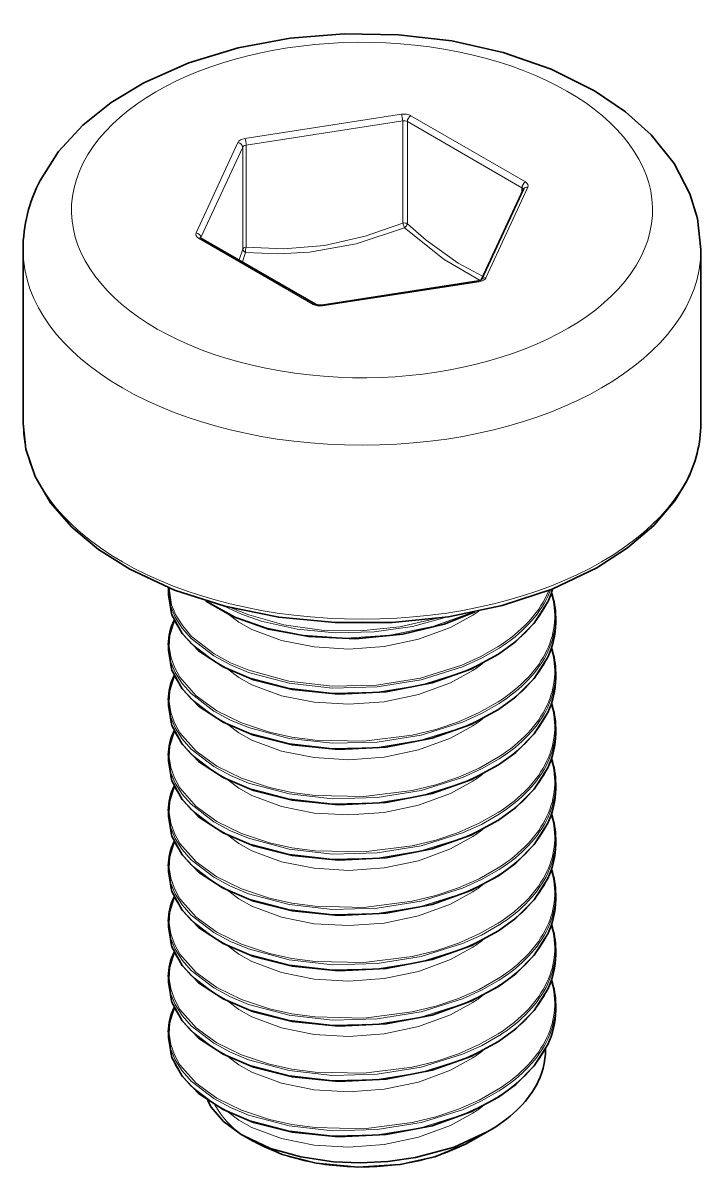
# Model space of a CAD drawing. Extents: x 428 to 938, y 254 to 632.
# Drawn here: x 740.11 to 747.11, y 619.84 to 631.75 of the extents above; entities that cross this region are included whole.
import ezdxf

# ---------------------------------------------------------------- set-up
doc = ezdxf.new("R2010")
doc.units = 0

msp = doc.modelspace()

# ---------------------------------------------------------------- linework, layer by layer
at = {"color": 7, "lineweight": 13, "ltscale": 0.040912}
for p, q in [((744.014, 630.805), (742.397, 630.555)), ((744.027, 630.737), (742.41, 630.486)), ((743.199, 628.826), (744.817, 629.076))]:
    msp.add_line(p, q, dxfattribs=at)
at = {"color": 7, "lineweight": 13, "ltscale": 0.026366}
for p, q in [((744.027, 629.682), (744.027, 630.737)), ((744.076, 629.674), (744.076, 630.729)), ((742.375, 629.411), (742.375, 630.466))]:
    msp.add_line(p, q, dxfattribs=at)
at = {"color": 7, "lineweight": 13, "ltscale": 0.034178}
for p, q in [((745.259, 630.046), (744.076, 630.729)), ((745.295, 630.107), (744.111, 630.79)), ((741.919, 629.525), (743.103, 628.841))]:
    msp.add_line(p, q, dxfattribs=at)
at = {"color": 7, "lineweight": 13, "ltscale": 0.025734}
for p, q in [((742.326, 630.514), (741.893, 629.581)), ((742.375, 630.466), (741.941, 629.532))]:
    msp.add_line(p, q, dxfattribs=at)
at = {"color": 7, "lineweight": 13, "ltscale": 0.026364}
msp.add_line((742.41, 629.432), (742.41, 630.486), dxfattribs=at)
at = {"color": 7, "lineweight": 35, "ltscale": 0.025736}
msp.add_line((744.842, 629.097), (745.275, 630.031), dxfattribs=at)
at = {"color": 7, "lineweight": 13, "ltscale": 0.025736}
msp.add_line((744.887, 629.117), (745.321, 630.051), dxfattribs=at)
at = {"color": 7, "lineweight": 13, "ltscale": 0.001213}
msp.add_line((745.259, 629.997), (745.259, 630.046), dxfattribs=at)
at = {"color": 7, "lineweight": 13, "ltscale": 0.001325}
msp.add_line((744.027, 629.682), (744.047, 629.633), dxfattribs=at)
at = {"color": 7, "lineweight": 13, "ltscale": 0.001073}
msp.add_line((744.107, 629.646), (744.076, 629.674), dxfattribs=at)
at = {"color": 7, "lineweight": 35, "ltscale": 0.000189516}
msp.add_line((741.944, 629.527), (741.938, 629.532), dxfattribs=at)
at = {"color": 7, "lineweight": 35, "ltscale": 0.034176}
msp.add_line((741.944, 629.527), (743.128, 628.844), dxfattribs=at)
at = {"color": 7, "lineweight": 13, "ltscale": 0.001085}
msp.add_line((744.079, 629.604), (744.047, 629.633), dxfattribs=at)
at = {"color": 7, "lineweight": 13, "ltscale": 0.002935}
msp.add_line((742.375, 629.411), (742.338, 629.3), dxfattribs=at)
at = {"color": 7, "lineweight": 35, "ltscale": 0.044908}
for p, q in [((740.107, 627.611), (740.107, 629.407)), ((747.107, 627.611), (747.107, 629.408))]:
    msp.add_line(p, q, dxfattribs=at)
at = {"color": 7, "lineweight": 13, "ltscale": 0.0026}
msp.add_line((742.405, 629.379), (742.372, 629.28), dxfattribs=at)
at = {"color": 7, "lineweight": 35, "ltscale": 0.040912}
msp.add_line((743.192, 628.835), (744.809, 629.085), dxfattribs=at)
at = {"color": 7, "lineweight": 35, "ltscale": 0.000396872}
msp.add_line((741.607, 625.899), (741.607, 625.915), dxfattribs=at)
at = {"color": 7, "lineweight": 35, "ltscale": 0.000196844}
for p, q in [((741.607, 625.892), (741.607, 625.899)), ((741.607, 625.32), (741.607, 625.328)), ((741.607, 623.605), (741.607, 623.613)), ((741.607, 623.034), (741.607, 623.042)), ((741.607, 622.462), (741.607, 622.47)), ((741.607, 621.319), (741.607, 621.327))]:
    msp.add_line(p, q, dxfattribs=at)
at = {"color": 7, "lineweight": 35, "ltscale": 0.001312}
for p, q in [((741.607, 625.839), (741.607, 625.892)), ((741.607, 623.553), (741.607, 623.605)), ((745.607, 621.552), (745.607, 621.605)), ((741.607, 621.267), (741.607, 621.319))]:
    msp.add_line(p, q, dxfattribs=at)
at = {"color": 7, "lineweight": 13, "ltscale": 0.001252}
msp.add_line((745.516, 625.842), (745.536, 625.887), dxfattribs=at)
at = {"color": 7, "lineweight": 13, "ltscale": 0.001853}
msp.add_line((745.526, 625.826), (745.555, 625.895), dxfattribs=at)
at = {"color": 7, "lineweight": 13, "ltscale": 0.00182}
msp.add_line((744.753, 625.632), (744.813, 625.674), dxfattribs=at)
at = {"color": 7, "lineweight": 35, "ltscale": 0.001314}
for p, q in [((745.607, 625.553), (745.607, 625.606)), ((741.607, 625.268), (741.607, 625.32)), ((745.607, 624.982), (745.607, 625.034)), ((741.607, 624.696), (741.607, 624.749)), ((745.607, 624.41), (745.607, 624.463)), ((741.607, 624.124), (741.607, 624.177)), ((745.607, 623.839), (745.607, 623.891)), ((745.607, 623.267), (745.607, 623.32)), ((741.607, 622.981), (741.607, 623.034)), ((745.607, 622.696), (745.607, 622.748)), ((741.607, 622.41), (741.607, 622.462)), ((745.607, 622.124), (745.607, 622.177)), ((741.607, 621.838), (741.607, 621.891))]:
    msp.add_line(p, q, dxfattribs=at)
at = {"color": 7, "lineweight": 35, "ltscale": 0.000195318}
for p, q in [((741.607, 624.749), (741.607, 624.756)), ((741.607, 624.177), (741.607, 624.185)), ((741.607, 621.891), (741.607, 621.899))]:
    msp.add_line(p, q, dxfattribs=at)
at = {"color": 7, "lineweight": 35, "ltscale": 0.000801817}
msp.add_line((742.386, 620.253), (742.358, 620.269), dxfattribs=at)
at = {"color": 7, "lineweight": 35, "ltscale": 0.002602}
msp.add_line((742.476, 620.201), (742.386, 620.253), dxfattribs=at)
at = {"color": 7, "lineweight": 35, "ltscale": 0.004867}
msp.add_line((744.738, 620.201), (744.906, 620.298), dxfattribs=at)
at = {"color": 7, "lineweight": 35}
for points in [[(747.107, 629.408), (747.072, 629.728), (746.994, 629.982), (746.829, 630.298), (746.592, 630.593), (746.327, 630.831), (746.009, 631.047), (745.56, 631.272), (745.065, 631.444), (744.535, 631.562), (743.983, 631.627), (743.422, 631.637), (742.866, 631.591), (742.327, 631.49), (741.819, 631.336), (741.353, 631.13), (741.018, 630.928), (740.724, 630.693), (740.473, 630.421), (740.282, 630.122)], [(740.107, 627.611), (740.135, 627.347), (740.231, 627.063), (740.391, 626.792), (740.611, 626.54), (740.885, 626.31), (741.208, 626.106), (741.671, 625.89), (742.189, 625.724), (742.747, 625.611), (743.329, 625.555), (743.918, 625.556), (744.499, 625.616), (745.055, 625.732), (745.57, 625.901), (746.031, 626.119), (746.35, 626.326), (746.621, 626.558), (746.837, 626.813), (746.958, 627.013)], [(741.607, 625.839), (741.643, 625.635), (741.748, 625.443), (741.92, 625.265), (742.172, 625.098), (742.487, 624.964), (742.886, 624.863), (743.363, 624.816), (743.855, 624.839), (744.332, 624.932), (744.732, 625.074), (745.017, 625.228)], [(741.995, 625.778), (742.274, 625.619), (742.641, 625.488), (743.057, 625.41), (743.542, 625.388), (744.03, 625.436), (744.456, 625.54), (744.774, 625.665)], [(745.525, 625.769), (745.385, 625.548), (745.196, 625.359), (745.017, 625.228)], [(741.607, 625.268), (741.643, 625.063), (741.748, 624.871), (741.92, 624.693), (742.172, 624.526), (742.487, 624.392), (742.886, 624.291), (743.363, 624.245), (743.855, 624.268), (744.332, 624.36), (744.732, 624.503), (745.017, 624.656)], [(745.525, 625.197), (745.385, 624.977), (745.196, 624.787), (745.017, 624.656)], [(741.607, 624.696), (741.643, 624.492), (741.748, 624.3), (741.92, 624.121), (742.172, 623.955), (742.487, 623.82), (742.886, 623.72), (743.363, 623.673), (743.855, 623.696), (744.332, 623.789), (744.732, 623.931), (745.017, 624.085)], [(745.525, 624.625), (745.385, 624.405), (745.196, 624.215), (745.017, 624.085)], [(741.607, 624.124), (741.643, 623.92), (741.748, 623.728), (741.92, 623.55), (742.172, 623.383), (742.487, 623.249), (742.886, 623.148), (743.363, 623.102), (743.855, 623.125), (744.332, 623.217), (744.732, 623.359), (745.017, 623.513)], [(745.525, 624.054), (745.385, 623.834), (745.196, 623.644), (745.017, 623.513)], [(741.607, 623.553), (741.643, 623.349), (741.748, 623.157), (741.92, 622.978), (742.172, 622.812), (742.487, 622.677), (742.886, 622.577), (743.363, 622.53), (743.855, 622.553), (744.332, 622.645), (744.732, 622.788), (745.017, 622.941)], [(745.525, 623.482), (745.385, 623.262), (745.196, 623.072), (745.017, 622.941)], [(741.607, 622.981), (741.643, 622.777), (741.748, 622.585), (741.92, 622.407), (742.172, 622.24), (742.487, 622.106), (742.886, 622.005), (743.363, 621.958), (743.855, 621.981), (744.332, 622.074), (744.732, 622.216), (745.017, 622.37)], [(745.525, 622.911), (745.385, 622.691), (745.196, 622.501), (745.017, 622.37)], [(741.607, 622.41), (741.643, 622.205), (741.748, 622.014), (741.92, 621.835), (742.172, 621.669), (742.487, 621.534), (742.886, 621.434), (743.363, 621.387), (743.855, 621.41), (744.332, 621.502), (744.732, 621.645), (745.017, 621.798)], [(745.525, 622.339), (745.385, 622.119), (745.196, 621.929), (745.017, 621.798)], [(741.607, 621.838), (741.643, 621.634), (741.748, 621.442), (741.92, 621.264), (742.172, 621.097), (742.487, 620.963), (742.886, 620.862), (743.363, 620.815), (743.855, 620.838), (744.332, 620.931), (744.732, 621.073), (745.017, 621.227)], [(745.525, 621.768), (745.385, 621.548), (745.196, 621.358), (745.017, 621.227)], [(741.607, 621.267), (741.643, 621.062), (741.748, 620.87), (741.92, 620.692), (742.172, 620.526), (742.487, 620.391), (742.886, 620.291), (743.363, 620.244), (743.855, 620.267), (744.332, 620.359), (744.732, 620.502), (745.017, 620.655)], [(745.525, 621.196), (745.385, 620.976), (745.196, 620.786), (745.017, 620.655)], [(742.358, 620.269), (742.178, 620.402), (742.05, 620.55), (742.01, 620.624)], [(744.906, 620.298), (744.557, 620.138), (744.161, 620.03), (743.875, 619.988), (743.589, 619.974), (743.314, 619.985), (742.975, 620.036), (742.661, 620.125), (742.386, 620.253)], [(742.476, 620.201), (742.782, 620.062), (743.134, 619.971), (743.565, 619.929), (744, 619.958), (744.359, 620.038), (744.676, 620.167), (744.738, 620.201)]]:
    msp.add_lwpolyline(points, dxfattribs=at)
at = {"color": 7, "lineweight": 13}
for points in [[(744.027, 629.682), (743.64, 629.546), (743.221, 629.451), (742.8, 629.416), (742.41, 629.432)], [(744.047, 629.633), (743.547, 629.468), (743.063, 629.381), (742.74, 629.365), (742.405, 629.379)], [(744.079, 629.604), (744.456, 629.304), (744.826, 629.089)], [(744.107, 629.646), (744.27, 629.506), (744.599, 629.268), (744.857, 629.129)], [(745.022, 625.29), (744.841, 625.186), (744.644, 625.097), (744.217, 624.963), (743.763, 624.89), (743.302, 624.879), (742.853, 624.93), (742.436, 625.041), (742.248, 625.12), (742.076, 625.212), (741.843, 625.392), (741.749, 625.499), (741.677, 625.612), (741.633, 625.72), (741.607, 625.892)], [(745.02, 625.236), (744.839, 625.133), (744.643, 625.044), (744.215, 624.91), (743.762, 624.838), (743.301, 624.827), (742.853, 624.877), (742.436, 624.989), (742.247, 625.067), (742.076, 625.16), (741.843, 625.34), (741.749, 625.447), (741.677, 625.56), (741.633, 625.667), (741.607, 625.839)], [(745.014, 625.308), (744.833, 625.204), (744.637, 625.115), (744.211, 624.982), (743.758, 624.91), (743.299, 624.899), (742.852, 624.95), (742.437, 625.062), (742.249, 625.141), (742.079, 625.233), (741.847, 625.413), (741.755, 625.52), (741.684, 625.633), (741.641, 625.74), (741.617, 625.911)], [(744.746, 625.66), (744.337, 625.513), (743.896, 625.424), (743.443, 625.395), (742.995, 625.426), (742.631, 625.499), (742.297, 625.616), (742.011, 625.773)], [(744.505, 625.617), (744.127, 625.515), (743.731, 625.459), (743.33, 625.45), (742.938, 625.487), (742.567, 625.57), (742.363, 625.641), (742.175, 625.727)], [(742.22, 625.645), (742.336, 625.559), (742.469, 625.485), (742.774, 625.37), (743.112, 625.303), (743.471, 625.282), (743.835, 625.309), (744.19, 625.383), (744.52, 625.504), (744.753, 625.632)], [(744.385, 625.599), (743.996, 625.511), (743.593, 625.471), (743.19, 625.478), (742.799, 625.532), (742.437, 625.634), (742.264, 625.705)], [(745.014, 624.736), (744.818, 624.625), (744.604, 624.531), (744.37, 624.452), (744.125, 624.392), (743.625, 624.329), (743.123, 624.34), (742.883, 624.373), (742.652, 624.424), (742.363, 624.519), (742.106, 624.645), (741.893, 624.798), (741.726, 624.99), (741.669, 625.093), (741.633, 625.2), (741.617, 625.309), (741.623, 625.418), (741.669, 625.574)], [(745.022, 624.718), (744.841, 624.615), (744.644, 624.525), (744.217, 624.391), (743.763, 624.319), (743.302, 624.308), (742.853, 624.358), (742.436, 624.47), (742.248, 624.548), (742.076, 624.641), (741.843, 624.821), (741.749, 624.927), (741.677, 625.041), (741.633, 625.148), (741.607, 625.32)], [(745.02, 624.665), (744.839, 624.561), (744.643, 624.472), (744.215, 624.339), (743.762, 624.266), (743.301, 624.255), (742.853, 624.306), (742.436, 624.417), (742.247, 624.496), (742.076, 624.588), (741.843, 624.768), (741.749, 624.875), (741.677, 624.989), (741.633, 625.096), (741.607, 625.268)], [(745.014, 624.165), (744.818, 624.053), (744.604, 623.959), (744.37, 623.88), (744.125, 623.82), (743.625, 623.758), (743.123, 623.769), (742.883, 623.801), (742.652, 623.852), (742.363, 623.947), (742.106, 624.073), (741.893, 624.227), (741.726, 624.418), (741.669, 624.521), (741.633, 624.628), (741.617, 624.737), (741.623, 624.847), (741.669, 625.002)], [(742.22, 625.073), (742.336, 624.988), (742.469, 624.913), (742.774, 624.799), (743.112, 624.732), (743.471, 624.711), (743.835, 624.737), (744.19, 624.811), (744.52, 624.932), (744.753, 625.061)], [(745.022, 624.147), (744.841, 624.043), (744.644, 623.954), (744.217, 623.82), (743.763, 623.747), (743.302, 623.736), (742.853, 623.787), (742.436, 623.898), (742.248, 623.976), (742.076, 624.069), (741.843, 624.249), (741.749, 624.356), (741.677, 624.469), (741.633, 624.577), (741.607, 624.749)], [(745.02, 624.093), (744.839, 623.99), (744.643, 623.901), (744.215, 623.767), (743.762, 623.695), (743.301, 623.684), (742.853, 623.734), (742.436, 623.846), (742.247, 623.924), (742.076, 624.017), (741.843, 624.197), (741.749, 624.304), (741.677, 624.417), (741.633, 624.524), (741.607, 624.696)], [(745.014, 623.593), (744.818, 623.482), (744.604, 623.388), (744.37, 623.309), (744.125, 623.249), (743.625, 623.186), (743.123, 623.197), (742.883, 623.23), (742.652, 623.281), (742.363, 623.376), (742.106, 623.502), (741.893, 623.655), (741.726, 623.847), (741.669, 623.95), (741.633, 624.057), (741.617, 624.166), (741.623, 624.275), (741.669, 624.431)], [(742.22, 624.502), (742.336, 624.416), (742.469, 624.342), (742.774, 624.227), (743.112, 624.16), (743.471, 624.139), (743.835, 624.166), (744.19, 624.24), (744.52, 624.361), (744.753, 624.489)], [(745.022, 623.575), (744.841, 623.471), (744.644, 623.382), (744.217, 623.248), (743.763, 623.176), (743.302, 623.165), (742.853, 623.215), (742.436, 623.327), (742.248, 623.405), (742.076, 623.497), (741.843, 623.678), (741.749, 623.784), (741.677, 623.898), (741.633, 624.005), (741.607, 624.177)], [(745.02, 623.522), (744.839, 623.418), (744.643, 623.329), (744.215, 623.196), (743.762, 623.123), (743.301, 623.112), (742.853, 623.163), (742.436, 623.274), (742.247, 623.353), (742.076, 623.445), (741.843, 623.625), (741.749, 623.732), (741.677, 623.845), (741.633, 623.953), (741.607, 624.124)], [(745.014, 623.022), (744.818, 622.91), (744.604, 622.816), (744.37, 622.737), (744.125, 622.677), (743.625, 622.614), (743.123, 622.626), (742.883, 622.658), (742.652, 622.709), (742.363, 622.804), (742.106, 622.93), (741.893, 623.084), (741.726, 623.275), (741.669, 623.378), (741.633, 623.485), (741.617, 623.594), (741.623, 623.703), (741.669, 623.859)], [(742.22, 623.93), (742.336, 623.845), (742.469, 623.77), (742.774, 623.656), (743.112, 623.588), (743.471, 623.568), (743.835, 623.594), (744.19, 623.668), (744.52, 623.789), (744.753, 623.918)], [(745.022, 623.004), (744.841, 622.9), (744.644, 622.811), (744.217, 622.677), (743.763, 622.604), (743.302, 622.593), (742.853, 622.644), (742.436, 622.755), (742.248, 622.833), (742.076, 622.926), (741.843, 623.106), (741.749, 623.213), (741.677, 623.326), (741.633, 623.434), (741.607, 623.605)], [(745.02, 622.95), (744.839, 622.847), (744.643, 622.757), (744.215, 622.624), (743.762, 622.552), (743.301, 622.541), (742.853, 622.591), (742.436, 622.703), (742.247, 622.781), (742.076, 622.874), (741.843, 623.054), (741.749, 623.16), (741.677, 623.274), (741.633, 623.381), (741.607, 623.553)], [(742.22, 623.359), (742.336, 623.273), (742.469, 623.199), (742.774, 623.084), (743.112, 623.017), (743.471, 622.996), (743.835, 623.023), (744.19, 623.096), (744.52, 623.218), (744.753, 623.346)], [(745.014, 622.45), (744.818, 622.339), (744.604, 622.245), (744.37, 622.166), (744.125, 622.106), (743.625, 622.043), (743.123, 622.054), (742.883, 622.087), (742.652, 622.138), (742.363, 622.233), (742.106, 622.359), (741.893, 622.512), (741.726, 622.703), (741.669, 622.807), (741.633, 622.914), (741.617, 623.023), (741.623, 623.132), (741.669, 623.288)], [(745.022, 622.432), (744.841, 622.328), (744.644, 622.239), (744.217, 622.105), (743.763, 622.033), (743.302, 622.022), (742.853, 622.072), (742.436, 622.184), (742.248, 622.262), (742.076, 622.354), (741.843, 622.534), (741.749, 622.641), (741.677, 622.755), (741.633, 622.862), (741.607, 623.034)], [(745.02, 622.379), (744.839, 622.275), (744.643, 622.186), (744.215, 622.052), (743.762, 621.98), (743.301, 621.969), (742.853, 622.02), (742.436, 622.131), (742.247, 622.209), (742.076, 622.302), (741.843, 622.482), (741.749, 622.589), (741.677, 622.702), (741.633, 622.81), (741.607, 622.981)], [(742.22, 622.787), (742.336, 622.702), (742.469, 622.627), (742.774, 622.513), (743.112, 622.445), (743.471, 622.425), (743.835, 622.451), (744.19, 622.525), (744.52, 622.646), (744.753, 622.774)], [(745.014, 621.878), (744.818, 621.767), (744.604, 621.673), (744.37, 621.594), (744.125, 621.534), (743.625, 621.471), (743.123, 621.483), (742.883, 621.515), (742.652, 621.566), (742.363, 621.661), (742.106, 621.787), (741.893, 621.941), (741.726, 622.132), (741.669, 622.235), (741.633, 622.342), (741.617, 622.451), (741.623, 622.56), (741.669, 622.716)], [(745.022, 621.861), (744.841, 621.757), (744.644, 621.668), (744.217, 621.534), (743.763, 621.461), (743.302, 621.45), (742.853, 621.5), (742.436, 621.612), (742.248, 621.69), (742.076, 621.783), (741.843, 621.963), (741.749, 622.07), (741.677, 622.183), (741.633, 622.29), (741.607, 622.462)], [(745.02, 621.807), (744.839, 621.704), (744.643, 621.614), (744.215, 621.481), (743.762, 621.409), (743.301, 621.398), (742.853, 621.448), (742.436, 621.56), (742.247, 621.638), (742.076, 621.73), (741.843, 621.911), (741.749, 622.017), (741.677, 622.131), (741.633, 622.238), (741.607, 622.41)], [(745.014, 621.307), (744.818, 621.196), (744.604, 621.102), (744.37, 621.023), (744.125, 620.963), (743.625, 620.9), (743.123, 620.911), (742.883, 620.944), (742.652, 620.994), (742.363, 621.09), (742.106, 621.215), (741.893, 621.369), (741.726, 621.56), (741.669, 621.664), (741.633, 621.771), (741.617, 621.88), (741.623, 621.989), (741.669, 622.145)], [(742.22, 622.216), (742.336, 622.13), (742.469, 622.056), (742.774, 621.941), (743.112, 621.874), (743.471, 621.853), (743.835, 621.88), (744.19, 621.953), (744.52, 622.075), (744.753, 622.203)], [(745.022, 621.289), (744.841, 621.185), (744.644, 621.096), (744.217, 620.962), (743.763, 620.89), (743.302, 620.879), (742.853, 620.929), (742.436, 621.04), (742.248, 621.119), (742.076, 621.211), (741.843, 621.391), (741.749, 621.498), (741.677, 621.612), (741.633, 621.719), (741.607, 621.891)], [(745.02, 621.236), (744.839, 621.132), (744.643, 621.043), (744.215, 620.909), (743.762, 620.837), (743.301, 620.826), (742.853, 620.877), (742.436, 620.988), (742.247, 621.066), (742.076, 621.159), (741.843, 621.339), (741.749, 621.446), (741.677, 621.559), (741.633, 621.666), (741.607, 621.838)], [(745.014, 620.735), (744.818, 620.624), (744.604, 620.53), (744.37, 620.451), (744.125, 620.391), (743.625, 620.328), (743.123, 620.339), (742.883, 620.372), (742.652, 620.423), (742.363, 620.518), (742.106, 620.644), (741.893, 620.798), (741.726, 620.989), (741.669, 621.092), (741.633, 621.199), (741.617, 621.308), (741.623, 621.417), (741.669, 621.573)], [(742.22, 621.644), (742.336, 621.559), (742.469, 621.484), (742.774, 621.37), (743.112, 621.302), (743.471, 621.281), (743.835, 621.308), (744.19, 621.382), (744.52, 621.503), (744.753, 621.631)], [(745.022, 620.718), (744.841, 620.614), (744.644, 620.524), (744.217, 620.391), (743.763, 620.318), (743.302, 620.307), (742.853, 620.357), (742.436, 620.469), (742.248, 620.547), (742.076, 620.64), (741.843, 620.82), (741.749, 620.927), (741.677, 621.04), (741.633, 621.147), (741.607, 621.319)], [(745.02, 620.664), (744.839, 620.56), (744.643, 620.471), (744.215, 620.338), (743.762, 620.265), (743.301, 620.255), (742.853, 620.305), (742.436, 620.417), (742.247, 620.495), (742.076, 620.587), (741.843, 620.767), (741.749, 620.874), (741.677, 620.988), (741.633, 621.095), (741.607, 621.267)], [(742.22, 621.073), (742.336, 620.987), (742.469, 620.913), (742.774, 620.798), (743.112, 620.731), (743.471, 620.71), (743.835, 620.736), (744.19, 620.81), (744.52, 620.932), (744.753, 621.06)], [(742.22, 620.501), (742.336, 620.416), (742.469, 620.341), (742.774, 620.227), (743.112, 620.159), (743.471, 620.138), (743.835, 620.165), (744.19, 620.239), (744.52, 620.36), (744.753, 620.488)]]:
    msp.add_lwpolyline(points, dxfattribs=at)
at = {"color": 7, "lineweight": 35}
for centre, radius, start, end in [((741.675, 629.399), 1.569, 152.575, 179.6882), ((744.803, 629.149), 0.0644, 275.0056, 307.6149), ((743.173, 628.939), 0.106, 244.7011, 280.1215), ((745.795, 627.621), 1.312, 332.4091, 359.5703), ((744.717, 626.149), 0.893, 334.7645, 343.9782), ((744.794, 625.604), 0.813, 0.1383, 18.7526), ((742.222, 625.316), 0.616, 154.6165, 178.8517), ((744.772, 625.559), 0.835, 334.341, 359.6244), ((744.794, 625.032), 0.813, 0.1383, 18.7526), ((742.222, 624.744), 0.616, 154.6165, 178.8517), ((744.772, 624.987), 0.835, 334.341, 359.6244), ((744.794, 624.461), 0.813, 0.1383, 18.7526), ((742.222, 624.172), 0.616, 154.6165, 178.8517), ((744.772, 624.416), 0.835, 334.341, 359.6244), ((744.794, 623.889), 0.813, 0.1383, 18.7526), ((742.222, 623.601), 0.616, 154.6165, 178.8517), ((744.772, 623.844), 0.835, 334.341, 359.6244), ((744.794, 623.318), 0.813, 0.1383, 18.7526), ((742.222, 623.029), 0.616, 154.6165, 178.8517), ((744.772, 623.273), 0.835, 334.341, 359.6244), ((744.794, 622.746), 0.813, 0.1383, 18.7526), ((742.222, 622.458), 0.616, 154.6165, 178.8517), ((744.772, 622.701), 0.835, 334.341, 359.6244), ((744.794, 622.175), 0.813, 0.1383, 18.7526), ((742.222, 621.886), 0.616, 154.6165, 178.8517), ((744.772, 622.13), 0.835, 334.341, 359.6244), ((744.794, 621.603), 0.813, 0.1383, 18.7526), ((742.222, 621.315), 0.616, 154.6165, 178.8517), ((744.772, 621.558), 0.835, 334.341, 359.6244), ((744.752, 621.142), 0.75, 330.4377, 0.4956)]:
    msp.add_arc(centre, radius, start, end, dxfattribs=at)
at = {"color": 7, "lineweight": 13}
for centre, radius, start, end in [((742.42, 629.425), 0.0484, 196.6983, 251.7895), ((744.801, 625.62), 0.796, 333.9628, 17.2753), ((744.728, 626.15), 0.882, 334.7504, 343.7043), ((744.785, 625.611), 0.822, 334.3217, 359.6345), ((744.785, 625.559), 0.822, 334.3223, 359.6343), ((744.801, 625.048), 0.796, 333.9628, 17.2753), ((743.937, 626.306), 1.489, 303.234, 308.113), ((744.785, 625.04), 0.822, 334.3217, 359.6345), ((744.785, 624.987), 0.822, 334.3223, 359.6343), ((744.801, 624.476), 0.796, 333.9628, 17.2753), ((743.937, 625.735), 1.489, 303.234, 308.113), ((744.785, 624.468), 0.822, 334.3217, 359.6345), ((744.785, 624.415), 0.822, 334.3223, 359.6343), ((744.801, 623.905), 0.796, 333.9628, 17.2753), ((743.937, 625.163), 1.489, 303.234, 308.113), ((744.785, 623.896), 0.822, 334.3217, 359.6345), ((744.785, 623.844), 0.822, 334.3223, 359.6343), ((744.801, 623.333), 0.796, 333.9628, 17.2753), ((743.937, 624.592), 1.489, 303.234, 308.113), ((744.785, 623.325), 0.822, 334.3217, 359.6345), ((744.785, 623.272), 0.822, 334.3223, 359.6343), ((744.801, 622.762), 0.796, 333.9628, 17.2753), ((743.937, 624.02), 1.489, 303.234, 308.113), ((744.785, 622.753), 0.822, 334.3217, 359.6345), ((744.785, 622.701), 0.822, 334.3223, 359.6343), ((744.801, 622.19), 0.796, 333.9628, 17.2753), ((743.937, 623.449), 1.489, 303.234, 308.113), ((744.785, 622.182), 0.822, 334.3217, 359.6345), ((744.785, 622.129), 0.822, 334.3223, 359.6343), ((744.801, 621.619), 0.796, 333.9628, 17.2753), ((743.937, 622.877), 1.489, 303.234, 308.113), ((744.785, 621.61), 0.822, 334.3217, 359.6345), ((744.785, 621.558), 0.822, 334.3223, 359.6343), ((743.937, 622.306), 1.489, 303.234, 308.113), ((742.913, 621.038), 0.947, 209.3624, 234.1873), ((743.937, 621.734), 1.489, 303.234, 308.113)]:
    msp.add_arc(centre, radius, start, end, dxfattribs=at)
for centre, major_axis, ratio, start_param, end_param in [((743.607, 629.816), (3, 0), 0.57735, 5.997787, 12.280972), ((744.04, 630.75), (0.1, 0), 0.57735, 0.785398, 1.832596), ((744.014, 630.764), (-0.0076, 0.0494), 0.211325, 4.080475, 5.651271), ((744.04, 630.709), (0.05, 0), 0.57735, 0.785398, 1.832596), ((744.111, 630.75), (0.025, 0.0433), 0.57735, 0.785398, 2.356194), ((742.423, 630.499), (0.1, 0), 0.57735, 1.832596, 2.879793), ((742.326, 630.473), (-0.0453, 0.0211), 0.788675, 3.492472, 5.063268), ((742.423, 630.458), (0.05, 0), 0.57735, 1.832596, 2.879793), ((742.397, 630.514), (-0.0076, 0.0494), 0.211325, 4.080475, 5.651271), ((745.295, 630.066), (0.025, 0.0433), 0.57735, 0.785398, 2.356194), ((745.224, 630.025), (0.05, 0), 0.57735, 6.283185, 7.068583), ((745.321, 630.01), (0.0453, -0.0211), 0.788675, 1.921676, 3.141714), ((745.224, 630.066), (0.1, 0), 0.57735, 6.021386, 7.068583), ((744.04, 629.654), (0.05, 0), 0.57735, 0.785398, 1.832596), ((744.04, 629.654), (0.0337, 0.037), 0.394572, 4.480817, 5.603781), ((741.99, 629.566), (0.1, 0), 0.57735, 2.879793, 3.926991), ((741.893, 629.54), (-0.0453, 0.0211), 0.788675, 3.492472, 5.063268), ((741.919, 629.484), (-0.025, -0.0433), 0.57735, 3.141593, 3.926991), ((742.423, 629.404), (0.05, 0), 0.57735, 1.832596, 2.879793), ((742.423, 629.404), (0.0045, 0.0498), 0.363163, 1.009314, 2.132278), ((743.607, 629.408), (3.5, 0), 0.57735, 3.141622, 6.283214), ((744.817, 629.036), (0.0076, -0.0494), 0.211325, 2.509678, 3.141593), ((744.791, 629.132), (0.1, 0), 0.57735, 4.974188, 6.021386), ((744.887, 629.076), (0.0453, -0.0211), 0.788675, 1.921676, 3.141714), ((743.103, 628.8), (-0.025, -0.0433), 0.57735, 3.141593, 3.926991), ((743.173, 628.882), (0.1, 0), 0.57735, 3.926991, 4.974188), ((743.199, 628.785), (0.0076, -0.0494), 0.211325, 2.509678, 3.141593), ((743.607, 627.611), (3.5, 0), 0.57735, 3.141622, 6.283214), ((743.436, 626.182), (2.161, 0.013), 0.596789, 5.527461, 6.00537), ((743.431, 626.117), (2.176, 0.011), 0.59621, 5.528279, 6.006645), ((743.436, 626.168), (2.171, 0.013), 0.596682, 5.527825, 6.005824), ((743.436, 625.611), (2.161, 0.013), 0.596793, 5.527457, 6.005368), ((743.436, 625.597), (2.171, 0.013), 0.596682, 5.527824, 6.005824), ((743.431, 625.545), (2.176, 0.011), 0.596211, 5.528279, 6.006645), ((743.436, 625.039), (2.161, 0.013), 0.596789, 5.527461, 6.00537), ((743.436, 625.025), (2.171, 0.013), 0.596682, 5.527825, 6.005824), ((743.431, 624.974), (2.176, 0.011), 0.596211, 5.528279, 6.006645), ((743.436, 624.468), (2.161, 0.013), 0.596793, 5.527457, 6.005368), ((743.431, 624.402), (2.176, 0.011), 0.59621, 5.528279, 6.006645), ((743.436, 624.454), (2.171, 0.013), 0.596686, 5.527821, 6.005822), ((743.436, 623.896), (2.161, 0.013), 0.596789, 5.52746, 6.00537), ((743.431, 623.831), (2.176, 0.011), 0.596211, 5.528279, 6.006645), ((743.436, 623.882), (2.171, 0.013), 0.596682, 5.527824, 6.005824), ((743.436, 623.325), (2.161, 0.013), 0.596789, 5.52746, 6.00537), ((743.431, 623.259), (2.176, 0.011), 0.596211, 5.528279, 6.006645), ((743.436, 623.31), (2.171, 0.013), 0.596682, 5.527824, 6.005824), ((743.436, 622.753), (2.161, 0.013), 0.596793, 5.527457, 6.005368), ((743.436, 622.739), (2.171, 0.013), 0.596686, 5.527821, 6.005822), ((743.431, 622.688), (2.176, 0.011), 0.596211, 5.528279, 6.006645), ((743.436, 622.182), (2.161, 0.013), 0.596793, 5.527457, 6.005368), ((743.436, 622.167), (2.171, 0.013), 0.596686, 5.527821, 6.005822), ((743.431, 622.116), (2.176, 0.011), 0.596211, 5.528279, 6.006644), ((743.436, 621.61), (2.161, 0.013), 0.596793, 5.527457, 6.005368), ((743.431, 621.545), (2.176, 0.011), 0.596211, 5.528279, 6.006645), ((743.436, 621.596), (2.171, 0.013), 0.596682, 5.527824, 6.005824), ((743.607, 620.853), (1.599, 0), 0.57735, 3.927026, 5.497723)]:
    msp.add_ellipse(centre, major_axis=major_axis, ratio=ratio, start_param=start_param, end_param=end_param, dxfattribs=at)
at = {"color": 7, "lineweight": 35}
msp.add_ellipse((743.555, 621.133), major_axis=(1.946, 0.003), ratio=0.597393, start_param=5.479084, end_param=5.96524, dxfattribs=at)

doc.saveas('drawing.dxf')
